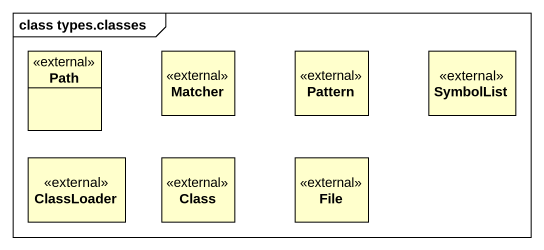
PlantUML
@startuml
mainframe class types.classes
hide circle
hide empty members
class Path <<external>>
class Matcher <<external>>
class Pattern <<external>>
class SymbolList <<external>>
class ClassLoader <<external>>
class "Class" as Class_ <<external>>
class "File" as File_ <<external>>
@enduml
